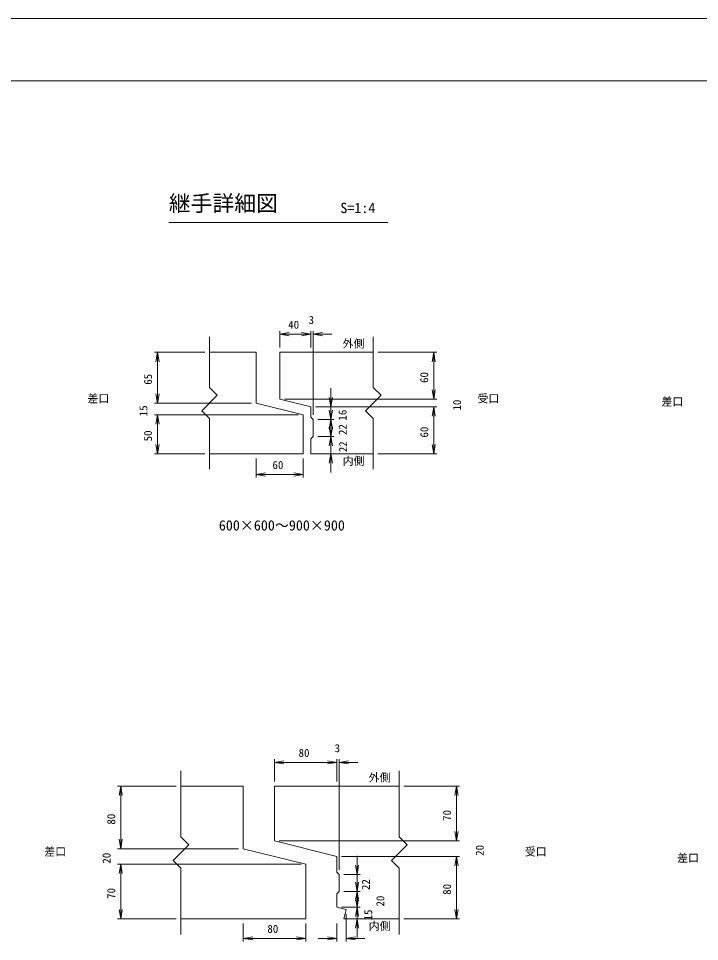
# Model space of a CAD drawing. Units: millimetres, scale not verified, with parts at other scales. Extents: x 0 to 84100, y 0 to 59400.
# Drawn here: x 38633 to 60466, y 29814 to 59400 of the extents above; entities that cross this region are included whole.
import ezdxf
from ezdxf.enums import TextEntityAlignment as Align

# ---------------------------------------------------------------- set-up
doc = ezdxf.new("R2010")
doc.units = ezdxf.units.MM
doc.header["$LTSCALE"] = 100
for name, color, linetype, lineweight in [('0_2', 7, 'Continuous', 18), ('D-MTR-FRAM', 7, 'Continuous', 18), ('D-STR', 1, 'Continuous', 18), ('D-STR-DIM', 7, 'Continuous', 18), ('D-STR-STRn', 7, 'Continuous', 18), ('D-TTL(外枠）', 2, 'Continuous', 18), ('D-TTL-LINE', 2, 'Continuous', 18), ('DEFPOINTS_3', 7, 'Continuous', 18)]:
    doc.layers.add(name, color=color, linetype=linetype, lineweight=lineweight)
for name, color, linetype in [('D-MTR-TXT', 7, 'Continuous'), ('D-STR-TXT', 7, 'Continuous'), ('D-TTL-TXT', 7, 'Continuous')]:
    doc.layers.add(name, color=color, linetype=linetype)
doc.styles.add('ＭＳ ゴシック', font='')
doc.styles.get('ＭＳ ゴシック').set_extended_font_data('MS Gothic')

msp = doc.modelspace()

# ---------------------------------------------------------------- linework, layer by layer
at = {"layer": '0_2'}
for p, q in [((47007.2, 49279.6), (47307.2, 49329.6)), ((47307.2, 49229.6), (47007.2, 49279.6)), ((47007.2, 49279.6), (47307.2, 49279.6)), ((47707.2, 49329.6), (48007.2, 49279.6)), ((47707.2, 49329.6), (48007.2, 49279.6)), ((48007.2, 49279.6), (47707.2, 49229.6)), ((48007.2, 49279.6), (47707.2, 49279.6)), ((48007.2, 49279.6), (47707.2, 49229.6)), ((48007.2, 49279.6), (47707.2, 49279.6)), ((48082.2, 49279.6), (48382.2, 49329.6)), ((48382.2, 49229.6), (48082.2, 49279.6)), ((48082.2, 49279.6), (48382.2, 49279.6)), ((43041.4, 48399.1), (43091.4, 48699.1)), ((43091.4, 48699.1), (43141.4, 48399.1)), ((43091.4, 48699.1), (43091.4, 48399.1)), ((51896.2, 48399.1), (51946.2, 48699.1)), ((51946.2, 48699.1), (51996.2, 48399.1)), ((51946.2, 48699.1), (51946.2, 48399.1)), ((43091.4, 47074.1), (43041.4, 47374.1)), ((43091.4, 47074.1), (43041.4, 47374.1)), ((43141.4, 47374.1), (43091.4, 47074.1)), ((43091.4, 47074.1), (43091.4, 47374.1)), ((43141.4, 47374.1), (43091.4, 47074.1)), ((43091.4, 47074.1), (43091.4, 47374.1)), ((51946.2, 47199.1), (51896.2, 47499.1)), ((51946.2, 47199.1), (51896.2, 47499.1)), ((51996.2, 47499.1), (51946.2, 47199.1)), ((51946.2, 47199.1), (51946.2, 47499.1)), ((51996.2, 47499.1), (51946.2, 47199.1)), ((51946.2, 47199.1), (51946.2, 47499.1)), ((48646, 46949.1), (48596, 47249.1)), ((48696, 47249.1), (48646, 46949.1)), ((48646, 46949.1), (48646, 47249.1)), ((48646, 46549.1), (48596, 46849.1)), ((48696, 46849.1), (48646, 46549.1)), ((48646, 46549.1), (48646, 46849.1)), ((51896.2, 46649.1), (51946.2, 46949.1)), ((51896.2, 46649.1), (51946.2, 46949.1)), ((51946.2, 46949.1), (51996.2, 46649.1)), ((51946.2, 46949.1), (51946.2, 46649.1)), ((51946.2, 46949.1), (51996.2, 46649.1)), ((51946.2, 46949.1), (51946.2, 46649.1)), ((43041.4, 46399.1), (43091.4, 46699.1)), ((43041.4, 46399.1), (43091.4, 46699.1)), ((43091.4, 46699.1), (43141.4, 46399.1)), ((43091.4, 46699.1), (43091.4, 46399.1)), ((43091.4, 46699.1), (43141.4, 46399.1)), ((43091.4, 46699.1), (43091.4, 46399.1)), ((48596, 46249.1), (48646, 46549.1)), ((48646, 46549.1), (48696, 46249.1)), ((48646, 46549.1), (48646, 46249.1)), ((48646, 45999.1), (48596, 46299.1)), ((48696, 46299.1), (48646, 45999.1)), ((48646, 45999.1), (48646, 46299.1)), ((48596, 45699.1), (48646, 45999.1)), ((48646, 45999.1), (48696, 45699.1)), ((48646, 45999.1), (48646, 45699.1)), ((43091.4, 45449.1), (43041.4, 45749.1)), ((43141.4, 45749.1), (43091.4, 45449.1)), ((43091.4, 45449.1), (43091.4, 45749.1)), ((51946.2, 45449.1), (51896.2, 45749.1)), ((51996.2, 45749.1), (51946.2, 45449.1)), ((51946.2, 45449.1), (51946.2, 45749.1)), ((48596, 45149.1), (48646, 45449.1)), ((48646, 45449.1), (48696, 45149.1)), ((48646, 45449.1), (48646, 45149.1)), ((46257.2, 44783.5), (46557.2, 44833.5)), ((46557.2, 44733.5), (46257.2, 44783.5)), ((46257.2, 44783.5), (46557.2, 44783.5)), ((47457.2, 44833.5), (47757.2, 44783.5)), ((47757.2, 44783.5), (47457.2, 44733.5)), ((47757.2, 44783.5), (47457.2, 44783.5)), ((46841.2, 35555.6), (47141.2, 35605.6)), ((47141.2, 35505.6), (46841.2, 35555.6)), ((46841.2, 35555.6), (47141.2, 35555.6)), ((48541.2, 35605.6), (48841.2, 35555.6)), ((48541.2, 35605.6), (48841.2, 35555.6)), ((48841.2, 35555.6), (48541.2, 35505.6)), ((48841.2, 35555.6), (48541.2, 35555.6)), ((48841.2, 35555.6), (48541.2, 35505.6)), ((48841.2, 35555.6), (48541.2, 35555.6)), ((48916.2, 35555.6), (49216.2, 35605.6)), ((49216.2, 35505.6), (48916.2, 35555.6)), ((48916.2, 35555.6), (49216.2, 35555.6)), ((41861.2, 34490.3), (41911.2, 34790.3)), ((41911.2, 34790.3), (41961.2, 34490.3)), ((41911.2, 34790.3), (41911.2, 34490.3)), ((52625.5, 34490.3), (52675.5, 34790.3)), ((52675.5, 34790.3), (52725.5, 34490.3)), ((52675.5, 34790.3), (52675.5, 34490.3)), ((52675.5, 33040.3), (52625.5, 33340.3)), ((52675.5, 33040.3), (52625.5, 33340.3)), ((52725.5, 33340.3), (52675.5, 33040.3)), ((52675.5, 33040.3), (52675.5, 33340.3)), ((52725.5, 33340.3), (52675.5, 33040.3)), ((52675.5, 33040.3), (52675.5, 33340.3)), ((41911.2, 32790.3), (41861.2, 33090.3)), ((41911.2, 32790.3), (41861.2, 33090.3)), ((41961.2, 33090.3), (41911.2, 32790.3)), ((41911.2, 32790.3), (41911.2, 33090.3)), ((41961.2, 33090.3), (41911.2, 32790.3)), ((41911.2, 32790.3), (41911.2, 33090.3)), ((41861.2, 31990.3), (41911.2, 32290.3)), ((41861.2, 31990.3), (41911.2, 32290.3)), ((41911.2, 32290.3), (41961.2, 31990.3)), ((41911.2, 32290.3), (41911.2, 31990.3)), ((41911.2, 32290.3), (41961.2, 31990.3)), ((41911.2, 32290.3), (41911.2, 31990.3)), ((49487.2, 31965.3), (49437.2, 32265.3)), ((49537.2, 32265.3), (49487.2, 31965.3)), ((49487.2, 31965.3), (49487.2, 32265.3)), ((52625.5, 32240.3), (52675.5, 32540.3)), ((52625.5, 32240.3), (52675.5, 32540.3)), ((52675.5, 32540.3), (52725.5, 32240.3)), ((52675.5, 32540.3), (52675.5, 32240.3)), ((52675.5, 32540.3), (52725.5, 32240.3)), ((52675.5, 32540.3), (52675.5, 32240.3)), ((49487.2, 31415.3), (49437.2, 31715.3)), ((49537.2, 31715.3), (49487.2, 31415.3)), ((49487.2, 31415.3), (49487.2, 31715.3)), ((49437.2, 31115.3), (49487.2, 31415.3)), ((49487.2, 31415.3), (49537.2, 31115.3)), ((49487.2, 31415.3), (49487.2, 31115.3)), ((49487.2, 30915.3), (49437.2, 31215.3)), ((49537.2, 31215.3), (49487.2, 30915.3)), ((49487.2, 30915.3), (49487.2, 31215.3)), ((41911.2, 30540.3), (41861.2, 30840.3)), ((41961.2, 30840.3), (41911.2, 30540.3)), ((41911.2, 30540.3), (41911.2, 30840.3)), ((49437.2, 30615.3), (49487.2, 30915.3)), ((49487.2, 30915.3), (49537.2, 30615.3)), ((49487.2, 30915.3), (49487.2, 30615.3)), ((52675.5, 30540.3), (52625.5, 30840.3)), ((52725.5, 30840.3), (52675.5, 30540.3)), ((52675.5, 30540.3), (52675.5, 30840.3)), ((49437.2, 30240.3), (49487.2, 30540.3)), ((49487.2, 30540.3), (49537.2, 30240.3)), ((49487.2, 30540.3), (49487.2, 30240.3)), ((45841.2, 29914.1), (46141.2, 29964.1)), ((46141.2, 29864.1), (45841.2, 29914.1)), ((45841.2, 29914.1), (46141.2, 29914.1)), ((47541.2, 29964.1), (47841.2, 29914.1)), ((47841.2, 29914.1), (47541.2, 29864.1)), ((47841.2, 29914.1), (47541.2, 29914.1)), ((48541.2, 29964.1), (48841.2, 29914.1)), ((48841.2, 29914.1), (48541.2, 29864.1)), ((48841.2, 29914.1), (48541.2, 29914.1)), ((49141.2, 29914.1), (49441.2, 29964.1)), ((49441.2, 29864.1), (49141.2, 29914.1)), ((49141.2, 29914.1), (49441.2, 29914.1))]:
    msp.add_line(p, q, dxfattribs=at)
at = {"layer": 'D-STR'}
for p, q in [((46257.2, 48699.1), (44757.2, 48699.1)), ((46257.2, 47074.1), (46257.2, 48699.1)), ((47007.2, 48699.1), (50007.2, 48699.1)), ((47007.2, 48699.1), (47007.2, 47199.1)), ((46257.2, 47074.1), (47757.2, 46699.1)), ((47007.2, 47199.1), (48007.2, 46949.1)), ((48007.2, 46949.1), (48007.2, 46624.1)), ((47757.2, 45449.1), (47757.2, 46699.1)), ((48007.2, 46624.1), (48082.2, 46549.1)), ((48082.2, 46549.1), (48082.2, 45999.1)), ((48082.2, 45999.1), (48007.2, 45924.1)), ((48007.2, 45924.1), (48007.2, 45449.1)), ((47757.2, 45449.1), (44757.2, 45449.1)), ((48007.2, 45449.1), (50007.2, 45449.1)), ((45841.2, 34790.3), (43841.2, 34790.3)), ((45841.2, 32790.3), (45841.2, 34790.3)), ((46841.2, 34790.3), (50841.2, 34790.3)), ((46841.2, 34790.3), (46841.2, 33040.3)), ((46841.2, 33040.3), (48841.2, 32540.3)), ((45841.2, 32790.3), (47841.2, 32290.3)), ((47841.2, 30540.3), (47841.2, 32290.3)), ((48841.2, 32540.3), (48841.2, 32040.3)), ((48841.2, 32040.3), (48916.2, 31965.3)), ((48916.2, 31415.3), (48916.2, 31965.3)), ((48916.2, 31415.3), (48841.2, 31340.3)), ((48841.2, 31340.3), (48841.2, 30915.3)), ((48841.2, 30915.3), (49141.2, 30840.3)), ((49141.2, 30840.3), (49066.2, 30540.3)), ((47841.2, 30540.3), (43841.2, 30540.3)), ((49066.2, 30540.3), (50841.2, 30540.3))]:
    msp.add_line(p, q, dxfattribs=at)
at = {"layer": 'D-STR-DIM'}
for p, q in [((47007.2, 48849.1), (47007.2, 49379.6)), ((47307.2, 49279.6), (47707.2, 49279.6)), ((47707.2, 49279.6), (47407.2, 49279.6)), ((48007.2, 48974.1), (48007.2, 49379.6)), ((48007.2, 48849.1), (48007.2, 49379.6)), ((48082.2, 46699.1), (48082.2, 49379.6)), ((48382.2, 49279.6), (48682.2, 49279.6)), ((43091.4, 47374.1), (43091.4, 47674.1)), ((48646, 47249.1), (48646, 47549.1)), ((46107.2, 47074.1), (42991.4, 47074.1)), ((48646, 46849.1), (48646, 47149.1)), ((48157.2, 46949.1), (48746, 46949.1)), ((47607.2, 46699.1), (42991.4, 46699.1)), ((47607.2, 46699.1), (42991.4, 46699.1)), ((48232.2, 46549.1), (48746, 46549.1)), ((48232.2, 46549.1), (48746, 46549.1)), ((48646, 46299.1), (48646, 46599.1)), ((43091.4, 46399.1), (43091.4, 45749.1)), ((43091.4, 46399.1), (43091.4, 46099.1)), ((48646, 46249.1), (48646, 45949.1)), ((48232.2, 45999.1), (48746, 45999.1)), ((48232.2, 45999.1), (48746, 45999.1)), ((48646, 45699.1), (48646, 45399.1)), ((44607.2, 45449.1), (42991.4, 45449.1)), ((46257.2, 45299.1), (46257.2, 44683.5)), ((47757.2, 45299.1), (47757.2, 44683.5)), ((48157.2, 45449.1), (48746, 45449.1)), ((48646, 45149.1), (48646, 44849.1)), ((47457.2, 44783.5), (46557.2, 44783.5)), ((46841.2, 34940.3), (46841.2, 35655.6)), ((47141.2, 35555.6), (48541.2, 35555.6)), ((48541.2, 35555.6), (48241.2, 35555.6)), ((48841.2, 34940.3), (48841.2, 35655.6)), ((48841.2, 34940.3), (48841.2, 35655.6)), ((48916.2, 32115.3), (48916.2, 35655.6)), ((49216.2, 35555.6), (49516.2, 35555.6)), ((43691.2, 34790.3), (41811.2, 34790.3)), ((50991.2, 34790.3), (52775.5, 34790.3)), ((41911.2, 34490.3), (41911.2, 33090.3)), ((52675.5, 34490.3), (52675.5, 33340.3)), ((52675.5, 33340.3), (52675.5, 33640.3)), ((41911.2, 33090.3), (41911.2, 33390.3)), ((46991.2, 33040.3), (52775.5, 33040.3)), ((46991.2, 33040.3), (52775.5, 33040.3)), ((45691.2, 32790.3), (41811.2, 32790.3)), ((45691.2, 32790.3), (41811.2, 32790.3)), ((49487.2, 32265.3), (49487.2, 32565.3)), ((47691.2, 32290.3), (41811.2, 32290.3)), ((47691.2, 32290.3), (41811.2, 32290.3)), ((48991.2, 32540.3), (52775.5, 32540.3)), ((48991.2, 32540.3), (52775.5, 32540.3)), ((41911.2, 30840.3), (41911.2, 31990.3)), ((41911.2, 31990.3), (41911.2, 31690.3)), ((49066.2, 31965.3), (49587.2, 31965.3)), ((49487.2, 31715.3), (49487.2, 32015.3)), ((52675.5, 32240.3), (52675.5, 30840.3)), ((52675.5, 32240.3), (52675.5, 31940.3)), ((49066.2, 31415.3), (49587.2, 31415.3)), ((49066.2, 31415.3), (49587.2, 31415.3)), ((49487.2, 31215.3), (49487.2, 31515.3)), ((49487.2, 31115.3), (49487.2, 30815.3)), ((48991.2, 30915.3), (49587.2, 30915.3)), ((49235.2, 30915.3), (49587.2, 30915.3)), ((43691.2, 30540.3), (41811.2, 30540.3)), ((49141.2, 30690.3), (49141.2, 29814.1)), ((49216.2, 30540.3), (49587.2, 30540.3)), ((49487.2, 30615.3), (49487.2, 30315.3)), ((50991.2, 30540.3), (52775.5, 30540.3)), ((45841.2, 30390.3), (45841.2, 29814.1)), ((47841.2, 30390.3), (47841.2, 29814.1)), ((48841.2, 30390.3), (48841.2, 29814.1)), ((49487.2, 30240.3), (49487.2, 29940.3)), ((46141.2, 29914.1), (47541.2, 29914.1)), ((48541.2, 29914.1), (48241.2, 29914.1)), ((49441.2, 29914.1), (49741.2, 29914.1))]:
    msp.add_line(p, q, dxfattribs=at)
at = {"layer": 'D-STR-STRn'}
for p, q in [((44757.2, 49199.1), (44757.2, 47574.1)), ((50007.2, 49199.1), (50007.2, 47574.1)), ((44607.2, 48699.1), (42991.4, 48699.1)), ((50157.2, 48699.1), (52046.2, 48699.1)), ((43091.4, 48399.1), (43091.4, 47374.1)), ((51946.2, 48399.1), (51946.2, 47499.1)), ((51946.2, 47499.1), (51946.2, 47799.1)), ((45007.2, 47324.1), (44757.2, 47574.1)), ((50257.2, 47324.1), (50007.2, 47574.1)), ((44607.2, 47074.1), (42991.4, 47074.1)), ((44507.2, 46824.1), (45007.2, 47324.1)), ((47157.2, 47199.1), (52046.2, 47199.1)), ((49757.2, 46824.1), (50257.2, 47324.1)), ((50282.2, 47199.1), (52046.2, 47199.1)), ((44757.2, 46574.1), (44507.2, 46824.1)), ((48157.2, 46949.1), (52046.2, 46949.1)), ((50007.2, 46574.1), (49757.2, 46824.1)), ((50032.2, 46949.1), (52046.2, 46949.1)), ((44757.2, 46574.1), (44757.2, 44949.1)), ((50007.2, 46574.1), (50007.2, 44949.1)), ((51946.2, 46649.1), (51946.2, 45749.1)), ((51946.2, 46649.1), (51946.2, 46349.1)), ((50157.2, 45449.1), (52046.2, 45449.1)), ((43841.2, 35290.3), (43841.2, 33165.3)), ((50841.2, 35290.3), (50841.2, 33165.3)), ((44091.2, 32915.3), (43841.2, 33165.3)), ((51091.2, 32915.3), (50841.2, 33165.3)), ((43591.2, 32415.3), (44091.2, 32915.3)), ((50591.2, 32415.3), (51091.2, 32915.3)), ((43841.2, 32165.3), (43591.2, 32415.3)), ((50841.2, 32165.3), (50591.2, 32415.3)), ((43841.2, 32165.3), (43841.2, 30040.3)), ((50841.2, 32165.3), (50841.2, 30040.3))]:
    msp.add_line(p, q, dxfattribs=at)
at = {"layer": 'D-TTL(外枠）'}
msp.add_line((2500, 57400), (82000, 57400), dxfattribs=at)
at = {"layer": 'D-TTL-LINE'}
msp.add_line((43452.1, 52862.2), (50472.3, 52862.2), dxfattribs=at)
at = {"layer": 'DEFPOINTS_3'}
msp.add_line((0, 59400), (84100, 59400), dxfattribs=at)

# ---------------------------------------------------------------- texts
at = {"layer": 'D-MTR-FRAM', "style": 'ＭＳ ゴシック'}
for s, p in [('40', (47281.5, 49379.6)), ('3', (47934.5, 49529.6)), ('60', (46776.2, 44883.5)), ('3', (48768.5, 35805.6)), ('80', (47612.9, 35655.6)), ('80', (46612.9, 30014.1))]:
    msp.add_text(s, height=256.6, dxfattribs=at).set_placement(p, align=Align.BOTTOM_LEFT)
for s, p in [('65', (42991.4, 47660.1)), ('60', (51846.2, 47718.2)), ('10', (52896.2, 46833.4)), ('15', (42841.4, 46650.3)), ('16', (49226.6, 46511.9)), ('50', (42991.4, 45845.8)), ('22', (49232.1, 46048.5)), ('60', (51846.2, 45968.2)), ('22', (49243.1, 45498.5)), ('80', (41811.2, 33562)), ('70', (52575.5, 33682.6)), ('20', (53625.5, 32561.1)), ('20', (41661.2, 32311.1)), ('22', (49974.3, 31464.7)), ('70', (41811.2, 31182.6)), ('80', (52575.5, 31312)), ('20', (50437.2, 30936.1)), ('15', (50050.5, 30491.5))]:
    msp.add_text(s, height=256.6, rotation=90, dxfattribs=at).set_placement(p, align=Align.BOTTOM_LEFT)
at = {"layer": 'D-MTR-TXT', "style": 'ＭＳ ゴシック'}
for s, p in [('外側', (49026, 48773.4)), ('差口', (40842.8, 47012.1)), ('受口', (53348.2, 47012.1)), ('差口', (59247.1, 46912.5)), ('内側', (49026, 45010.6)), ('外側', (49860, 34864.5)), ('差口', (39460.7, 32489.1)), ('受口', (54866.6, 32489.1)), ('差口', (59748.5, 32289.3)), ('内側', (49860, 30101.8))]:
    msp.add_text(s, height=256.6, dxfattribs=at).set_placement(p, align=Align.BOTTOM_LEFT)
at = {"layer": 'D-STR-TXT', "style": 'ＭＳ ゴシック'}
msp.add_text('600×600～900×900', height=329.9, dxfattribs=at).set_placement((45057.2, 42888.9), align=Align.BOTTOM_LEFT)
at = {"layer": 'D-TTL-TXT', "style": 'ＭＳ ゴシック'}
for s, height, p in [('継手詳細図', 513.2, (43452.1, 53063.8)), ('S=1:4', 329.9, (48952.6, 53063.8))]:
    msp.add_text(s, height=height, dxfattribs=at).set_placement(p, align=Align.BOTTOM_LEFT)

doc.saveas('drawing.dxf')
